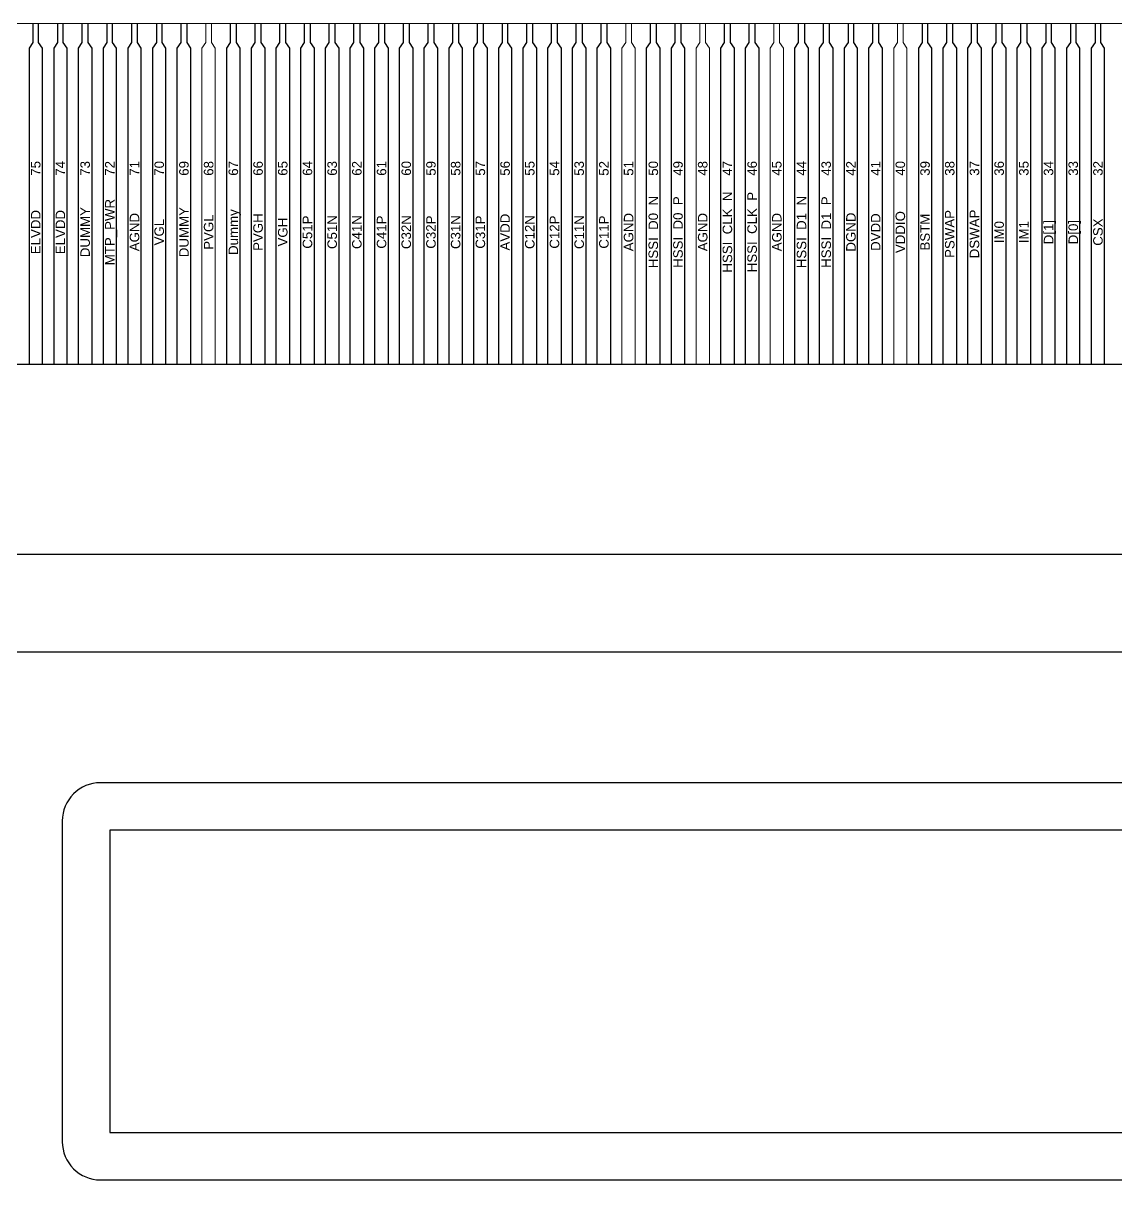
# Model space of a CAD drawing. Header units: inches. Extents: x 1586 to 1904, y -864 to -636.
# Drawn here: x 1638.84 to 1644.59, y -719.39 to -713.2 of the extents above; entities that cross this region are included whole.
import ezdxf
from ezdxf.enums import TextEntityAlignment as Align

# ---------------------------------------------------------------- set-up
doc = ezdxf.new("R2010")
doc.units = ezdxf.units.IN
doc.header["$LTSCALE"] = 0.909449
doc.header["$MEASUREMENT"] = 0
doc.layers.get('0').update_dxf_attribs({"linetype": 'CONTINUOUS'})
for name, color, linetype in [('01 Copper', 3, 'CONTINUOUS'), ('03 Solder resist', 6, 'CONTINUOUS'), ('04 Chip', 20, 'CONTINUOUS'), ('06 Cutline', 4, 'CONTINUOUS'), ('07 Potting', 132, 'CONTINUOUS'), ('13 OL no.', 190, 'CONTINUOUS'), ('14 OL name', 220, 'CONTINUOUS')]:
    doc.layers.add(name, color=color, linetype=linetype)
doc.styles.add('MBC_Arial_Font', font='arial.ttf')

# ---------------------------------------------------------------- blocks, each defined once
blk = doc.blocks.new('GVO3310')
at = {"color": 1}
blk.add_line((3745.2251, -497.981), (3758.0251, -497.981), dxfattribs=at)
at = {"layer": '01 Copper'}
for points in [[(3747.4501, -496.1889), (3747.4501, -496.2889), (3747.4301, -496.3189), (3747.4301, -497.981)], [(3747.5001, -497.981), (3747.5001, -496.3189), (3747.4801, -496.2889), (3747.4801, -496.1889)], [(3747.5801, -496.1889), (3747.5801, -496.2889), (3747.5601, -496.3189), (3747.5601, -497.981)], [(3747.6301, -497.981), (3747.6301, -496.3189), (3747.6101, -496.2889), (3747.6101, -496.1889)], [(3747.6901, -497.981), (3747.6901, -496.3189), (3747.7101, -496.2889), (3747.7101, -496.1889)], [(3747.7401, -496.1889), (3747.7401, -496.2889), (3747.7601, -496.3189), (3747.7601, -497.981)], [(3747.8401, -496.1889), (3747.8401, -496.2889), (3747.8201, -496.3189), (3747.8201, -497.981)], [(3747.8901, -497.981), (3747.8901, -496.3189), (3747.8701, -496.2889), (3747.8701, -496.1889)], [(3747.9701, -496.1889), (3747.9701, -496.2889), (3747.9501, -496.3189), (3747.9501, -497.981)], [(3748.0201, -497.981), (3748.0201, -496.3189), (3748.0001, -496.2889), (3748.0001, -496.1889)], [(3748.1001, -496.1889), (3748.1001, -496.2889), (3748.0801, -496.3189), (3748.0801, -497.981)], [(3748.1501, -497.981), (3748.1501, -496.3189), (3748.1301, -496.2889), (3748.1301, -496.1889)], [(3748.2101, -497.981), (3748.2101, -496.3189), (3748.2301, -496.2889), (3748.2301, -496.1889)], [(3748.2601, -496.1889), (3748.2601, -496.2889), (3748.2801, -496.3189), (3748.2801, -497.981)], [(3748.4701, -497.981), (3748.4701, -496.3189), (3748.4901, -496.2889), (3748.4901, -496.1889)], [(3748.5201, -496.1889), (3748.5201, -496.2889), (3748.5401, -496.3189), (3748.5401, -497.981)], [(3748.6001, -497.981), (3748.6001, -496.3189), (3748.6201, -496.2889), (3748.6201, -496.1889)], [(3748.6501, -496.1889), (3748.6501, -496.2889), (3748.6701, -496.3189), (3748.6701, -497.981)], [(3748.7301, -497.981), (3748.7301, -496.3189), (3748.7501, -496.2889), (3748.7501, -496.1889)], [(3748.7801, -496.1889), (3748.7801, -496.2889), (3748.8001, -496.3189), (3748.8001, -497.981)], [(3748.8601, -497.981), (3748.8601, -496.3189), (3748.8801, -496.2889), (3748.8801, -496.1889)], [(3748.9101, -496.1889), (3748.9101, -496.2889), (3748.9301, -496.3189), (3748.9301, -497.981)], [(3748.9901, -497.981), (3748.9901, -496.3189), (3749.0101, -496.2889), (3749.0101, -496.1889)], [(3749.0401, -496.1889), (3749.0401, -496.2889), (3749.0601, -496.3189), (3749.0601, -497.981)], [(3749.1201, -497.981), (3749.1201, -496.3189), (3749.1401, -496.2889), (3749.1401, -496.1889)], [(3749.1701, -496.1889), (3749.1701, -496.2889), (3749.1901, -496.3189), (3749.1901, -497.981)], [(3749.2501, -497.981), (3749.2501, -496.3189), (3749.2701, -496.2889), (3749.2701, -496.1889)], [(3749.3001, -496.1889), (3749.3001, -496.2889), (3749.3201, -496.3189), (3749.3201, -497.981)], [(3749.3801, -497.981), (3749.3801, -496.3189), (3749.4001, -496.2889), (3749.4001, -496.1889)], [(3749.4301, -496.1889), (3749.4301, -496.2889), (3749.4501, -496.3189), (3749.4501, -497.981)], [(3749.5101, -497.981), (3749.5101, -496.3189), (3749.5301, -496.2889), (3749.5301, -496.1889)], [(3749.5601, -496.1889), (3749.5601, -496.2889), (3749.5801, -496.3189), (3749.5801, -497.981)], [(3749.6401, -497.981), (3749.6401, -496.3189), (3749.6601, -496.2889), (3749.6601, -496.1889)], [(3749.6901, -496.1889), (3749.6901, -496.2889), (3749.7101, -496.3189), (3749.7101, -497.981)], [(3749.7701, -497.981), (3749.7701, -496.3189), (3749.7901, -496.2889), (3749.7901, -496.1889)], [(3749.8201, -496.1889), (3749.8201, -496.2889), (3749.8401, -496.3189), (3749.8401, -497.981)], [(3749.9201, -496.1889), (3749.9201, -496.2889), (3749.9001, -496.3189), (3749.9001, -497.981)], [(3749.9701, -497.981), (3749.9701, -496.3189), (3749.9501, -496.2889), (3749.9501, -496.1889)], [(3750.0301, -497.981), (3750.0301, -496.3189), (3750.0501, -496.2889), (3750.0501, -496.1889)], [(3750.0801, -496.1889), (3750.0801, -496.2889), (3750.1001, -496.3189), (3750.1001, -497.981)], [(3750.1601, -497.981), (3750.1601, -496.3189), (3750.1801, -496.2889), (3750.1801, -496.1889)], [(3750.2101, -496.1889), (3750.2101, -496.2889), (3750.2301, -496.3189), (3750.2301, -497.981)], [(3750.2901, -497.981), (3750.2901, -496.3189), (3750.3101, -496.2889), (3750.3101, -496.1889)], [(3750.3401, -496.1889), (3750.3401, -496.2889), (3750.3601, -496.3189), (3750.3601, -497.981)], [(3750.4201, -497.981), (3750.4201, -496.3189), (3750.4401, -496.2889), (3750.4401, -496.1889)], [(3750.4701, -496.1889), (3750.4701, -496.2889), (3750.4901, -496.3189), (3750.4901, -497.981)], [(3750.6801, -497.981), (3750.6801, -496.3189), (3750.7001, -496.2889), (3750.7001, -496.1889)], [(3750.7301, -496.1889), (3750.7301, -496.2889), (3750.7501, -496.3189), (3750.7501, -497.981)], [(3750.8101, -497.981), (3750.8101, -496.3189), (3750.8301, -496.2889), (3750.8301, -496.1889)], [(3750.8601, -496.1889), (3750.8601, -496.2889), (3750.8801, -496.3189), (3750.8801, -497.981)], [(3751.0701, -497.981), (3751.0701, -496.3189), (3751.0901, -496.2889), (3751.0901, -496.1889)], [(3751.1201, -496.1889), (3751.1201, -496.2889), (3751.1401, -496.3189), (3751.1401, -497.981)], [(3751.2001, -497.981), (3751.2001, -496.3189), (3751.2201, -496.2889), (3751.2201, -496.1889)], [(3751.2501, -496.1889), (3751.2501, -496.2889), (3751.2701, -496.3189), (3751.2701, -497.981)], [(3751.4601, -497.981), (3751.4601, -496.3189), (3751.4801, -496.2889), (3751.4801, -496.1889)], [(3751.5101, -496.1889), (3751.5101, -496.2889), (3751.5301, -496.3189), (3751.5301, -497.981)], [(3751.5901, -497.981), (3751.5901, -496.3189), (3751.6101, -496.2889), (3751.6101, -496.1889)], [(3751.6401, -496.1889), (3751.6401, -496.2889), (3751.6601, -496.3189), (3751.6601, -497.981)], [(3751.7401, -496.1889), (3751.7401, -496.2889), (3751.7201, -496.3189), (3751.7201, -497.981)], [(3751.7901, -497.981), (3751.7901, -496.3189), (3751.7701, -496.2889), (3751.7701, -496.1889)], [(3751.8501, -497.981), (3751.8501, -496.3189), (3751.8701, -496.2889), (3751.8701, -496.1889)], [(3751.9001, -496.1889), (3751.9001, -496.2889), (3751.9201, -496.3189), (3751.9201, -497.981)], [(3752.1301, -496.1889), (3752.1301, -496.2889), (3752.1101, -496.3189), (3752.1101, -497.981)], [(3752.1801, -497.981), (3752.1801, -496.3189), (3752.1601, -496.2889), (3752.1601, -496.1889)], [(3752.2401, -497.981), (3752.2401, -496.3189), (3752.2601, -496.2889), (3752.2601, -496.1889)], [(3752.2901, -496.1889), (3752.2901, -496.2889), (3752.3101, -496.3189), (3752.3101, -497.981)], [(3752.3701, -497.981), (3752.3701, -496.3189), (3752.3901, -496.2889), (3752.3901, -496.1889)], [(3752.4201, -496.1889), (3752.4201, -496.2889), (3752.4401, -496.3189), (3752.4401, -497.981)], [(3752.5001, -497.981), (3752.5001, -496.3189), (3752.5201, -496.2889), (3752.5201, -496.1889)], [(3752.5501, -496.1889), (3752.5501, -496.2889), (3752.5701, -496.3189), (3752.5701, -497.981)], [(3752.6301, -497.981), (3752.6301, -496.3189), (3752.6501, -496.2889), (3752.6501, -496.1889)], [(3752.6801, -496.1889), (3752.6801, -496.2889), (3752.7001, -496.3189), (3752.7001, -497.981)], [(3752.7801, -496.1889), (3752.7801, -496.2889), (3752.7601, -496.3189), (3752.7601, -497.981)], [(3752.8301, -497.981), (3752.8301, -496.3189), (3752.8101, -496.2889), (3752.8101, -496.1889)], [(3752.9101, -496.1889), (3752.9101, -496.2889), (3752.8901, -496.3189), (3752.8901, -497.981)], [(3752.9601, -497.981), (3752.9601, -496.3189), (3752.9401, -496.2889), (3752.9401, -496.1889)], [(3753.0401, -496.1889), (3753.0401, -496.2889), (3753.0201, -496.3189), (3753.0201, -497.981)], [(3753.0901, -497.981), (3753.0901, -496.3189), (3753.0701, -496.2889), (3753.0701, -496.1889)]]:
    blk.add_lwpolyline(points, dxfattribs=at)
at = {"layer": '01 Copper', "color": 3, "linetype": 'Continuous', "lineweight": 0}
for points in [[(3748.3401, -497.981), (3748.3401, -496.3189), (3748.3601, -496.2889), (3748.3601, -496.1889)], [(3748.3901, -496.1889), (3748.3901, -496.2889), (3748.4101, -496.3189), (3748.4101, -497.981)]]:
    blk.add_lwpolyline(points, dxfattribs=at)
at = {"layer": '01 Copper', "linetype": 'Continuous', "lineweight": 0}
for points in [[(3750.5701, -496.1889), (3750.5701, -496.2889), (3750.5501, -496.3189), (3750.5501, -497.981)], [(3750.6201, -497.981), (3750.6201, -496.3189), (3750.6001, -496.2889), (3750.6001, -496.1889)], [(3750.9601, -496.1889), (3750.9601, -496.2889), (3750.9401, -496.3189), (3750.9401, -497.981)], [(3751.0101, -497.981), (3751.0101, -496.3189), (3750.9901, -496.2889), (3750.9901, -496.1889)], [(3751.3501, -496.1889), (3751.3501, -496.2889), (3751.3301, -496.3189), (3751.3301, -497.981)], [(3751.4001, -497.981), (3751.4001, -496.3189), (3751.3801, -496.2889), (3751.3801, -496.1889)]]:
    blk.add_lwpolyline(points, dxfattribs=at)
at = {"layer": '01 Copper', "lineweight": 0}
for points in [[(3751.9801, -497.981), (3751.9801, -496.3189), (3752.0001, -496.2889), (3752.0001, -496.1889)], [(3752.0301, -496.1889), (3752.0301, -496.2889), (3752.0501, -496.3189), (3752.0501, -497.981)]]:
    blk.add_lwpolyline(points, dxfattribs=at)
at = {"layer": '03 Solder resist'}
blk.add_lwpolyline([(3747.8051, -502.2748), (3755.4451, -502.2748, 0.414214), (3755.6451, -502.0748), (3755.6451, -500.3848, 0.414214), (3755.4451, -500.1848), (3747.8051, -500.1848, 0.414214), (3747.6051, -500.3848), (3747.6051, -502.0748, 0.414214)], format="xyb", close=True, dxfattribs=at)
at = {"layer": '04 Chip'}
blk.add_lwpolyline([(3747.8551, -502.0248), (3755.3951, -502.0248), (3755.3951, -500.4348), (3747.8551, -500.4348)], close=True, dxfattribs=at)
at = {"layer": '06 Cutline', "lineweight": 0}
blk.add_lwpolyline([(3745.5251, -496.1889), (3757.7251, -496.1889, -0.414214), (3758.0251, -496.4889), (3758.0251, -502.2822, -0.291473), (3757.7364, -502.7353)], format="xyb", dxfattribs=at)
at = {"layer": '07 Potting'}
blk.add_lwpolyline([(3746.9251, -499.4948), (3756.3251, -499.4948, -0.414214), (3756.5251, -499.6948), (3756.5251, -502.6648, -0.414214), (3756.3251, -502.8648), (3746.9251, -502.8648, -0.414214), (3746.7251, -502.6648), (3746.7251, -499.6948, -0.414214)], format="xyb", close=True, dxfattribs=at)
at = {"layer": '13 OL no.', "style": 'MBC_Arial_Font'}
for s, p in [('75', (3747.4651, -496.9512)), ('74', (3747.5951, -496.9512)), ('73', (3747.7251, -496.9512)), ('72', (3747.8551, -496.9512)), ('71', (3747.9851, -496.9512)), ('70', (3748.1151, -496.9512)), ('69', (3748.2451, -496.9512)), ('68', (3748.3751, -496.9512)), ('67', (3748.5051, -496.9512)), ('66', (3748.6351, -496.9512)), ('65', (3748.7651, -496.9512)), ('64', (3748.8951, -496.9512)), ('63', (3749.0251, -496.9512)), ('62', (3749.1551, -496.9512)), ('61', (3749.2851, -496.9512)), ('60', (3749.4151, -496.9512)), ('59', (3749.5451, -496.9512)), ('58', (3749.6751, -496.9512)), ('57', (3749.8051, -496.9512)), ('56', (3749.9351, -496.9512)), ('55', (3750.0651, -496.9512)), ('54', (3750.1951, -496.9512)), ('53', (3750.3251, -496.9512)), ('52', (3750.4551, -496.9512)), ('51', (3750.5851, -496.9512)), ('50', (3750.7151, -496.9512)), ('49', (3750.8451, -496.9512)), ('48', (3750.9751, -496.9512)), ('47', (3751.1051, -496.9512)), ('46', (3751.2351, -496.9512)), ('45', (3751.3651, -496.9512)), ('44', (3751.4951, -496.9512)), ('43', (3751.6251, -496.9512)), ('42', (3751.7551, -496.9512)), ('41', (3751.8851, -496.9512)), ('40', (3752.0151, -496.9512)), ('39', (3752.1451, -496.9512)), ('38', (3752.2751, -496.9512)), ('37', (3752.4051, -496.9512)), ('36', (3752.5351, -496.9512)), ('35', (3752.6651, -496.9512)), ('34', (3752.7951, -496.9512)), ('33', (3752.9251, -496.9512)), ('32', (3753.0551, -496.9512))]:
    blk.add_text(s, height=0.05, rotation=90, dxfattribs=at).set_placement(p, align=Align.MIDDLE_CENTER)
at = {"layer": '14 OL name', "style": 'MBC_Arial_Font'}
for s, p in [('HSSI_D0_N', (3750.7151, -497.2866)), ('HSSI_D0_P', (3750.8451, -497.2866)), ('HSSI_CLK_N', (3751.1051, -497.2866)), ('HSSI_CLK_P', (3751.2351, -497.2866)), ('HSSI_D1_N', (3751.4951, -497.2866)), ('HSSI_D1_P', (3751.6251, -497.2866)), ('DUMMY', (3747.7251, -497.2866)), ('MTP_PWR', (3747.8551, -497.2866)), ('DUMMY', (3748.2451, -497.2866)), ('Dummy', (3748.5051, -497.2866)), ('ELVDD', (3747.4651, -497.2866)), ('ELVDD', (3747.5951, -497.2866)), ('AGND', (3747.9851, -497.2866)), ('VGL', (3748.1151, -497.2866)), ('PVGL', (3748.3751, -497.2866)), ('PVGH', (3748.6351, -497.2866)), ('VGH', (3748.7651, -497.2866)), ('C51P', (3748.8952, -497.2866)), ('C51N', (3749.0252, -497.2866)), ('C41N', (3749.1551, -497.2866)), ('C41P', (3749.2851, -497.2866)), ('C32N', (3749.4151, -497.2866)), ('C32P', (3749.5451, -497.2866)), ('C31N', (3749.6751, -497.2866)), ('C31P', (3749.8051, -497.2866)), ('AVDD', (3749.9351, -497.2866)), ('C12N', (3750.0651, -497.2866)), ('C12P', (3750.1951, -497.2866)), ('C11N', (3750.3251, -497.2866)), ('C11P', (3750.4551, -497.2866)), ('AGND', (3750.5851, -497.2866)), ('AGND', (3750.9751, -497.2866)), ('AGND', (3751.3651, -497.2866)), ('DGND', (3751.7551, -497.2866)), ('DVDD', (3751.8851, -497.2866)), ('VDDIO', (3752.0151, -497.2866)), ('BSTM', (3752.1451, -497.2866)), ('PSWAP ', (3752.2751, -497.2866)), ('DSWAP ', (3752.4051, -497.2866)), ('IM0', (3752.5351, -497.2866)), ('IM1', (3752.6651, -497.2866)), ('D[1]', (3752.7951, -497.2866)), ('D[0]', (3752.9251, -497.2866)), ('CSX', (3753.0551, -497.2866))]:
    blk.add_text(s, height=0.05, rotation=90, dxfattribs=at).set_placement(p, align=Align.MIDDLE_CENTER)

msp = doc.modelspace()

# ---------------------------------------------------------------- linework, layer by layer
at = {"color": 30}
msp.add_line((1631.0907, -715.9882), (1650.4644, -715.9882), dxfattribs=at)

# ---------------------------------------------------------------- block references
at = {"color": 1}
msp.add_blockref('GVO3310', (-2108.5607, -217.0072), dxfattribs=at)

doc.saveas('drawing.dxf')
